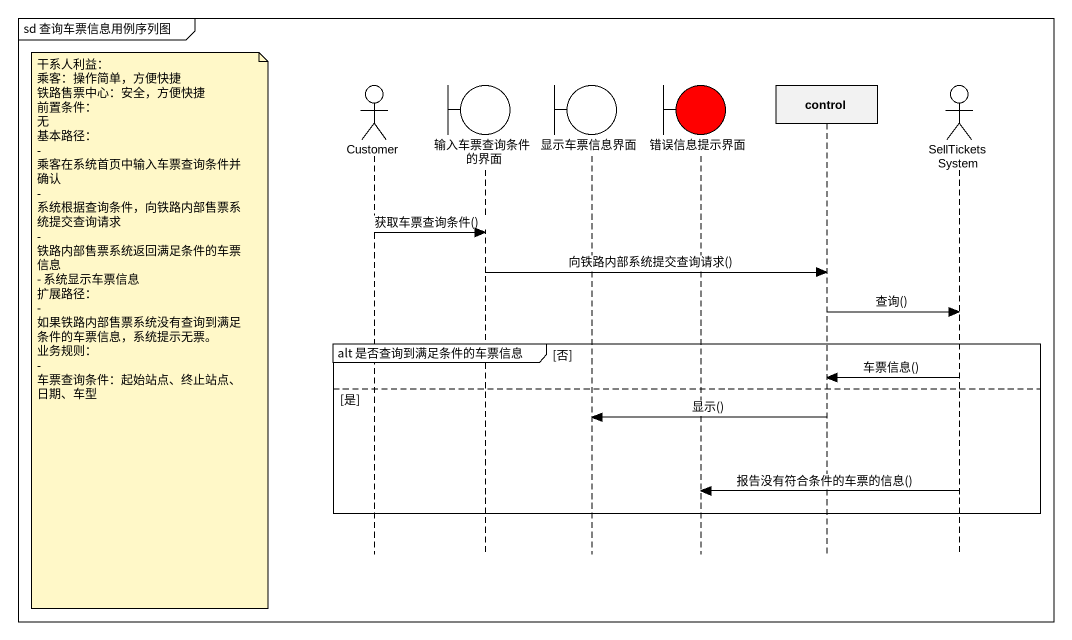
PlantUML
@startuml
mainframe sd 查询车票信息用例序列图
hide footbox
actor Customer
boundary 输入车票查询条件的界面
boundary 显示车票信息界面
boundary 错误信息提示界面 #FF0000
participant "control" as control_
actor SellTicketsSystem

Customer -> 输入车票查询条件的界面 : 获取车票查询条件()
输入车票查询条件的界面 -> control_ : 向铁路内部系统提交查询请求()
control_ -> SellTicketsSystem : 查询()
note left of Customer
  干系人利益：
  乘客：操作简单，方便快捷
  铁路售票中心：安全，方便快捷
  前置条件：
  无
  基本路径：
  - 乘客在系统首页中输入车票查询条件并确认
  - 系统根据查询条件，向铁路内部售票系统提交查询请求
  - 铁路内部售票系统返回满足条件的车票信息
  - 系统显示车票信息
  扩展路径：
  - 如果铁路内部售票系统没有查询到满足条件的车票信息，系统提示无票。
  业务规则：
  - 车票查询条件：起始站点、终止站点、日期、车型
end note
group alt 是否查询到满足条件的车票信息 [否]
  SellTicketsSystem -> control_ : 车票信息()
else 是
  control_ -> 显示车票信息界面 : 显示()
  SellTicketsSystem -> 错误信息提示界面 : 报告没有符合条件的车票的信息()
end
@enduml
